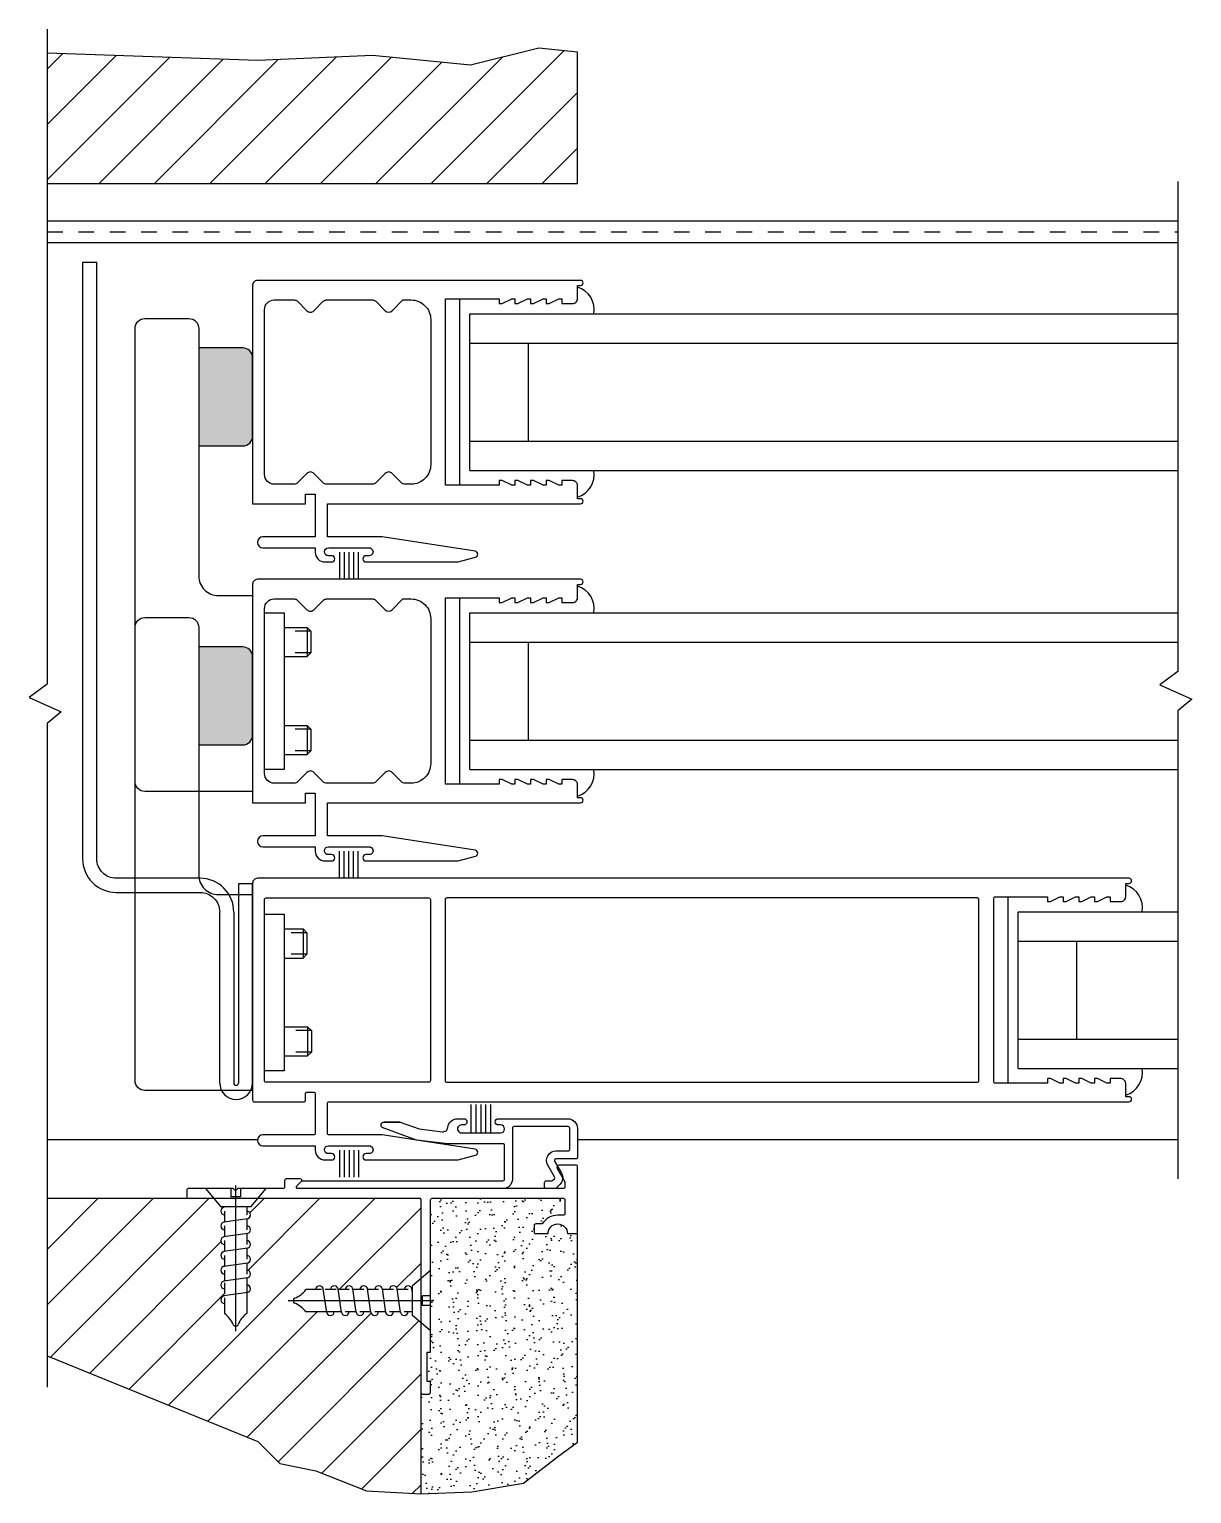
# Model space of a CAD drawing. Extents: x -31.7 to 55.9, y -31.6 to 29.
# Drawn here: x 5.14 to 12.56, y -8.68 to 0.67 of the extents above; entities that cross this region are included whole.
import ezdxf

# ---------------------------------------------------------------- set-up
doc = ezdxf.new("R2010")
doc.units = 0
doc.header["$LTSCALE"] = 0.25
doc.header["$MEASUREMENT"] = 0
doc.linetypes.add('HIDDEN', pattern=[0.375, 0.25, -0.125])
doc.layers.get('0').update_dxf_attribs({"linetype": 'CONTINUOUS'})
for name, color, linetype in [('01', 1, 'CONTINUOUS'), ('03', 3, 'CONTINUOUS'), ('06', 6, 'HIDDEN'), ('ALUM-RED', 1, 'CONTINUOUS'), ('DOOR_COLLECTOR', 6, 'CONTINUOUS'), ('GLASS-VINYL', 7, 'CONTINUOUS'), ('MISC', 7, 'CONTINUOUS'), ('RUBBER_BUMPER', 7, 'CONTINUOUS'), ('SASH', 5, 'CONTINUOUS'), ('SEAL', 7, 'CONTINUOUS'), ('SILL-PAN', 7, 'CONTINUOUS'), ('TEXT', 7, 'CONTINUOUS')]:
    doc.layers.add(name, color=color, linetype=linetype)

# ---------------------------------------------------------------- blocks, each defined once
blk = doc.blocks.new('A$C00D417EF')
at = {"layer": 'SASH'}
for points in [[(0.009, 0.3488), (0.009, 0.3273, 0.414214), (0.0168, 0.3195), (0.034, 0.3195), (0.034, 0.327), (0.039, 0.327), (0.054, 0.3195), (0.059, 0.3195), (0.059, 0.327), (0.064, 0.327), (0.079, 0.3195), (0.084, 0.3195), (0.084, 0.327), (0.089, 0.327), (0.104, 0.3195), (0.109, 0.3195), (0.109, 0.327), (0.114, 0.327), (0.129, 0.3195), (0.134, 0.3195), (0.134, 0.327), (0.2197, 0.327), (0.2197, 0.0295), (0.134, 0.0295), (0.134, 0.037), (0.129, 0.037), (0.114, 0.0295), (0.109, 0.0295), (0.109, 0.037), (0.104, 0.037), (0.089, 0.0295), (0.084, 0.0295), (0.084, 0.037), (0.079, 0.037), (0.064, 0.0295), (0.059, 0.0295), (0.059, 0.037), (0.054, 0.037), (0.039, 0.0295), (0.034, 0.0295), (0.034, 0.037), (0.0168, 0.037, 0.414214), (0.009, 0.0293), (0.009, 0.008), (0.004, 0.008, 0.999996), (0.004, 0), (0.5197, 0, 0.414214), (0.5275, 0.0078), (0.5275, 0.3565), (0.443, 0.3565), (0.443, 0.341), (0.4275, 0.341), (0.4275, 0.4093), (0.511, 0.4093, 1), (0.511, 0.4268), (0.4275, 0.4268), (0.4275, 0.4338, 0.414214), (0.412, 0.4493), (0.4015, 0.4493, 1), (0.4015, 0.4393), (0.4065, 0.4393, -0.999996), (0.4065, 0.4268), (0.3415, 0.4268, -1.000003), (0.3415, 0.4393), (0.3465, 0.4393, 0.999994), (0.3465, 0.4493), (0.1995, 0.4493), (0.172, 0.4419, 0.811415), (0.1725, 0.4321), (0.3205, 0.4093), (0.408, 0.4093), (0.408, 0.3565), (0.004, 0.3565, 0.999996), (0.004, 0.3485), (0.009, 0.3485)], [(0.3048, 0.0485), (0.2875, 0.0313), (0.2745, 0.0313, -0.414214), (0.2432, 0.0625), (0.2432, 0.294, -0.414214), (0.2745, 0.3253), (0.2843, 0.3253, -0.198912), (0.2898, 0.323), (0.3048, 0.308, 0.414214), (0.3157, 0.308), (0.3307, 0.323, -0.198912), (0.3362, 0.3253), (0.4093, 0.3253, -0.198912), (0.4148, 0.323), (0.4298, 0.308, 0.414214), (0.4407, 0.308), (0.4557, 0.323, -0.198912), (0.4612, 0.3253), (0.493, 0.3253, -0.414214), (0.5085, 0.3098), (0.5085, 0.0468, -0.414214), (0.493, 0.0313), (0.4612, 0.0313, -0.198912), (0.4557, 0.0335), (0.4407, 0.0485, 0.414214), (0.4298, 0.0485), (0.4148, 0.0335, -0.198912), (0.4093, 0.0313), (0.3362, 0.0313, -0.198912), (0.3307, 0.0335), (0.3157, 0.0485)]]:
    blk.add_lwpolyline(points, format="xyb", dxfattribs=at)
blk = doc.blocks.new('A$C3DB10A03')
for p, q in [((0.9089, 0.3848), (0.793, 0.2875)), ((0.9089, 0.2237), (0.9089, 0.3848)), ((0.793, 0.0973), (0.793, 0.2875)), ((0.9287, 0.1924), (0, 0.1924)), ((0.8568, 0.1611), (0.8568, 0.2237)), ((0.9089, 0.2237), (0.8568, 0.2237)), ((0.9089, 0), (0.793, 0.0973)), ((0.9089, 0.1611), (0.8568, 0.1611)), ((0.9089, 0), (0.9089, 0.1611))]:
    blk.add_line(p, q)
at = {"linetype": 'Continuous'}
for p, q in [((0.0339, 0.1992), (0.0339, 0.1856)), ((0.2128, 0.263), (0.112, 0.263)), ((0.2456, 0.1176), (0.2239, 0.2672)), ((0.3071, 0.263), (0.237, 0.263)), ((0.3399, 0.1176), (0.3182, 0.2672)), ((0.3884, 0.263), (0.3186, 0.263)), ((0.4342, 0.1176), (0.4125, 0.2672)), ((0.4827, 0.263), (0.4128, 0.263)), ((0.5284, 0.1176), (0.5067, 0.2672)), ((0.5769, 0.263), (0.5071, 0.263)), ((0.6227, 0.1176), (0.601, 0.2672)), ((0.6712, 0.263), (0.6014, 0.263)), ((0.717, 0.1176), (0.6953, 0.2672)), ((0.7655, 0.263), (0.6957, 0.263)), ((0.793, 0.2428), (0.7896, 0.2672)), ((0.793, 0.263), (0.7899, 0.263)), ((0.2448, 0.1218), (0.112, 0.1218)), ((0.3391, 0.1218), (0.237, 0.1218)), ((0.4334, 0.1218), (0.3639, 0.1218)), ((0.5277, 0.1218), (0.4582, 0.1218)), ((0.622, 0.1218), (0.5525, 0.1218)), ((0.7162, 0.1218), (0.6468, 0.1218)), ((0.793, 0.1218), (0.7411, 0.1218))]:
    blk.add_line(p, q, dxfattribs=at)
for centre, radius, start, end in [((0.1998, 0.263), 0.0244, 0, 180), ((0.2941, 0.263), 0.0244, 0, 180), ((0.3884, 0.263), 0.0244, 0, 180), ((0.4827, 0.263), 0.0244, 0, 180), ((0.4827, 0.263), 0.0244, 0, 180), ((0.5769, 0.263), 0.0244, 0, 180), ((0.6712, 0.263), 0.0244, 0, 180), ((0.6712, 0.263), 0.0244, 0, 180), ((0.7655, 0.263), 0.0244, 0, 180), ((0.7655, 0.263), 0.0244, 0, 180), ((0.0439, 0.1992), 0.00998, 101.76514, 180), ((-0.0118, 0.3511), 0.152, 290.70508, 324.56379), ((0.0439, 0.1856), 0.00998, 180, 258.23486), ((-0.0118, 0.0337), 0.152, 35.43621, 69.29492), ((0.2697, 0.1218), 0.0244, 180, 0), ((0.3639, 0.1218), 0.0244, 180, 0), ((0.4582, 0.1218), 0.0244, 180, 0), ((0.5525, 0.1218), 0.0244, 180, 0), ((0.6468, 0.1218), 0.0244, 180, 0), ((0.7411, 0.1218), 0.0244, 180, 0)]:
    blk.add_arc(centre, radius, start, end, dxfattribs=at)
blk = doc.blocks.new('A$C078B526A')
for p, q in [((0, 0.9089), (0.0973, 0.793)), ((0.1611, 0.9089), (0, 0.9089)), ((0.1611, 0.9089), (0.1611, 0.8568)), ((0.2237, 0.8568), (0.1611, 0.8568)), ((0.1924, 0.9287), (0.1924, 0)), ((0.2237, 0.9089), (0.2237, 0.8568)), ((0.3848, 0.9089), (0.2237, 0.9089)), ((0.3848, 0.9089), (0.2875, 0.793)), ((0.2875, 0.793), (0.0973, 0.793))]:
    blk.add_line(p, q)
at = {"linetype": 'Continuous'}
for p, q in [((0.142, 0.793), (0.1176, 0.7896)), ((0.1218, 0.793), (0.1218, 0.7899)), ((0.1218, 0.7655), (0.1218, 0.6957)), ((0.263, 0.793), (0.263, 0.7411)), ((0.2672, 0.717), (0.1176, 0.6953)), ((0.1218, 0.6712), (0.1218, 0.6014)), ((0.263, 0.7162), (0.263, 0.6468)), ((0.2672, 0.6227), (0.1176, 0.601)), ((0.1218, 0.5769), (0.1218, 0.5071)), ((0.263, 0.622), (0.263, 0.5525)), ((0.2672, 0.5284), (0.1176, 0.5067)), ((0.1218, 0.4827), (0.1218, 0.4128)), ((0.263, 0.5277), (0.263, 0.4582)), ((0.2672, 0.4342), (0.1176, 0.4125)), ((0.1218, 0.3884), (0.1218, 0.3186)), ((0.263, 0.4334), (0.263, 0.3639)), ((0.2672, 0.3399), (0.1176, 0.3182)), ((0.1218, 0.3071), (0.1218, 0.237)), ((0.263, 0.3391), (0.263, 0.237)), ((0.2672, 0.2456), (0.1176, 0.2239)), ((0.1218, 0.2128), (0.1218, 0.112)), ((0.263, 0.2448), (0.263, 0.112)), ((0.1856, 0.0339), (0.1992, 0.0339))]:
    blk.add_line(p, q, dxfattribs=at)
for centre, radius, start, end in [((0.1218, 0.7655), 0.0244, 90, 270), ((0.1218, 0.7655), 0.0244, 90, 270), ((0.263, 0.7411), 0.0244, 270, 90), ((0.1218, 0.6712), 0.0244, 90, 270), ((0.1218, 0.6712), 0.0244, 90, 270), ((0.263, 0.6468), 0.0244, 270, 90), ((0.1218, 0.5769), 0.0244, 90, 270), ((0.263, 0.5525), 0.0244, 270, 90), ((0.1218, 0.4827), 0.0244, 90, 270), ((0.1218, 0.4827), 0.0244, 90, 270), ((0.263, 0.4582), 0.0244, 270, 90), ((0.1218, 0.3884), 0.0244, 90, 270), ((0.263, 0.3639), 0.0244, 270, 90), ((0.1218, 0.2941), 0.0244, 90, 270), ((0.263, 0.2697), 0.0244, 270, 90), ((0.1218, 0.1998), 0.0244, 90, 270), ((0.0337, -0.0118), 0.152, 20.70508, 54.56379), ((0.3511, -0.0118), 0.152, 125.43621, 159.29492), ((0.1856, 0.0439), 0.00998, 191.76514, 270), ((0.1992, 0.0439), 0.00998, 270, 348.23486)]:
    blk.add_arc(centre, radius, start, end, dxfattribs=at)
blk = doc.blocks.new('3756 2 pc Post Interlocker')
for p, q in [((-0.6778, 0.418), (-0.6778, 0.5983)), ((-0.6468, 0.418), (-0.6468, 0.5983)), ((-0.6158, 0.418), (-0.6158, 0.5983)), ((-0.5848, 0.418), (-0.5848, 0.5983)), ((-0.5538, 0.418), (-0.5538, 0.5983))]:
    blk.add_line(p, q)
blk.add_lwpolyline([(-1.1328, 0.487), (-1.0103, 0.4424), (-0.8623, 0.4246, 0.41874), (-0.8275, 0.4524, -0.384071), (-0.7658, 0.508), (-0.7258, 0.508, -0.999994), (-0.7258, 0.468), (-0.7408, 0.468, 1.000003), (-0.7408, 0.418), (-0.4908, 0.418, 0.999996), (-0.4908, 0.468), (-0.5058, 0.468, -1), (-0.5058, 0.508), (-0.0618, 0.508, -0.414214), (0.0002, 0.446), (0.0002, 0.318), (0.0002, 0.262, -0.414214), (-0.0098, 0.252), (-0.1376, 0.252, 0.577352), (-0.1462, 0.237), (-0.1025, 0.1612, -0.339456), (-0.112, 0.0888), (-0.1389, 0.062), (-0.1996, 0.062, -0.414214), (-0.2096, 0.072), (-0.2096, 0.102, -0.414214), (-0.1996, 0.112), (-0.1637, 0.112, 0.198912), (-0.1567, 0.1149), (-0.1474, 0.1242, 0.339456), (-0.1458, 0.1362), (-0.1895, 0.212, -0.577352), (-0.1376, 0.302), (-0.0598, 0.302, 0.414214), (-0.0498, 0.312), (-0.0498, 0.448, 0.414214), (-0.0598, 0.458), (-0.4058, 0.458, 0.414214), (-0.4158, 0.448), (-0.4158, 0.122, -0.414214), (-0.4758, 0.062), (-1.7837, 0.062, -0.668179), (-1.7908, 0.0791), (-1.7608, 0.1091, -0.198912), (-1.7537, 0.112), (-0.4758, 0.112, 0.414214), (-0.4658, 0.122), (-0.4658, 0.338, 0.414214), (-0.4758, 0.348), (-0.8278, 0.348), (-1.0278, 0.372), (-1.2466, 0.4516, -0.701346), (-1.2338, 0.487), (-1.1328, 0.487), (-1.2338, 0.487)], format="xyb")
blk.add_lwpolyline([(-0.08, -0.01), (-0.08, -0.0985, -0.414214), (-0.09, -0.1085), (-0.126, -0.1085, 0.258619), (-0.2252, -0.1635), (-0.2669, -0.1635, 0.414214), (-0.2769, -0.1735), (-0.2769, -0.2155, 0.414214), (-0.2669, -0.2255), (-0.188, -0.2255, -1), (-0.064, -0.2255), (-0.01, -0.2255, 0.414214), (0, -0.2155), (0, 0.202, 0.414214), (-0.01, 0.212), (-0.116, 0.212, 0.57735), (-0.129, 0.1895), (-0.08, 0.1046), (-0.08, 0.072, -0.414214), (-0.09, 0.062), (-1.7837, 0.062, -0.668179), (-1.7908, 0.0791), (-1.7629, 0.1069, 0.668179), (-1.77, 0.124), (-1.8598, 0.124, 0.414214), (-1.8698, 0.114), (-1.8698, 0.072, -0.414214), (-1.8798, 0.062), (-2.1673, 0.062), (-2.1823, 0.047), (-2.1973, 0.062), (-2.4848, 0.062, 0.414214), (-2.4948, 0.052), (-2.4948, 0.01, 0.414214), (-2.4848, 0), (-1.0099, 0, -0.414214), (-0.9999, -0.01), (-0.9999, -1.2365, 0.414214), (-0.9866, -1.2499), (-0.9512, -1.2499, 0.414214), (-0.9379, -1.2365), (-0.9379, -1.1699), (-0.9599, -1.1699), (-0.9599, -0.9819), (-0.9379, -0.9819), (-0.9379, -0.01, -0.414214), (-0.9279, 0), (-0.09, 0, -0.414214)], format="xyb", close=True)
for name, p in [('A$C078B526A', (-2.3747, -0.847)), ('A$C3DB10A03', (-1.8467, -0.8456))]:
    blk.add_blockref(name, p)
blk = doc.blocks.new('3705_3.5in_Pocket_Sightline_Interlocker')
for points in [[(-4.721, -0.713), (-4.403, -0.713, 0.414214), (-4.393, -0.703), (-4.393, -0.661, -0.414214), (-4.383, -0.651), (-4.341, -0.651, -0.414214), (-4.331, -0.661), (-4.331, -0.914, -0.414214), (-4.341, -0.924), (-4.665, -0.924, 1), (-4.665, -0.994), (-4.331, -0.994), (-4.331, -1.022, 0.414214), (-4.269, -1.084), (-4.227, -1.084, 1), (-4.227, -1.044), (-4.247, -1.044, -0.999996), (-4.247, -0.994), (-3.987, -0.994, -1.000003), (-3.987, -1.044), (-4.007, -1.044, 0.999994), (-4.007, -1.084), (-3.419, -1.084), (-3.3088, -1.0545, 0.811415), (-3.3109, -1.0154), (-3.903, -0.924), (-4.243, -0.924, -0.414214), (-4.253, -0.914), (-4.253, -0.723, -0.414214), (-4.243, -0.713), (0.8648, -0.713, 1), (0.8648, -0.681), (0.843, -0.681), (0.843, -0.596, 0.414214), (0.812, -0.565), (0.743, -0.565), (0.743, -0.595), (0.723, -0.595), (0.663, -0.565), (0.643, -0.565), (0.643, -0.595), (0.623, -0.595), (0.563, -0.565), (0.543, -0.565), (0.543, -0.595), (0.523, -0.595), (0.463, -0.565), (0.443, -0.565), (0.443, -0.595), (0.423, -0.595), (0.363, -0.565), (0.343, -0.565), (0.343, -0.595), (0.01, -0.595, -0.414214), (0, -0.585), (0, 0.585, -0.414214), (0.01, 0.595), (0.343, 0.595), (0.343, 0.565), (0.363, 0.565), (0.423, 0.595), (0.443, 0.595), (0.443, 0.565), (0.463, 0.565), (0.523, 0.595), (0.543, 0.595), (0.543, 0.565), (0.563, 0.565), (0.623, 0.595), (0.643, 0.595), (0.643, 0.565), (0.663, 0.565), (0.723, 0.595), (0.743, 0.595), (0.743, 0.565), (0.812, 0.565, 0.414214), (0.843, 0.596), (0.843, 0.681), (0.8648, 0.681, 1), (0.8648, 0.713), (-4.7, 0.713, 0.414214), (-4.731, 0.682), (-4.731, -0.703, 0.414214)], [(-3.606, -0.588), (-4.645, -0.588, -0.414214), (-4.655, -0.578), (-4.655, 0.578, -0.414214), (-4.645, 0.588), (-3.606, 0.588, -0.414214), (-3.596, 0.578), (-3.596, -0.578, -0.414214)], [(-0.104, 0.588), (-3.492, 0.588, 0.414214), (-3.502, 0.578), (-3.502, -0.578, 0.414214), (-3.492, -0.588), (-0.104, -0.588, 0.414214), (-0.094, -0.578), (-0.094, 0.578, 0.414214)]]:
    blk.add_lwpolyline(points, format="xyb", close=True)

msp = doc.modelspace()

# ---------------------------------------------------------------- hatches: boundary and pattern name
h = msp.add_hatch(color=256)
h.paths.add_polyline_path([(6.56587, -1.42976, 0.4142136), (6.50337, -1.36726), (6.22187, -1.36726), (6.22187, -1.67976), (6.56587, -1.67976)])
h.paths.add_polyline_path([(6.56587, -1.67976), (6.22187, -1.67976), (6.22187, -1.99226), (6.50337, -1.99226, 0.4142136), (6.56587, -1.92976)])
h = msp.add_hatch(color=256)
h.paths.add_polyline_path([(6.56587, -3.58776), (6.22187, -3.58776), (6.22187, -3.90026), (6.50337, -3.90026, 0.4142136), (6.56587, -3.83776)])
h.paths.add_polyline_path([(6.56587, -3.33776, 0.4142136), (6.50337, -3.27526), (6.22187, -3.27526), (6.22187, -3.58776), (6.56587, -3.58776)])
h = msp.add_hatch()
h.set_pattern_fill('ANSI31', color=256, scale=2, style=0)
h.paths.add_polyline_path([(6.38696, -7.27677, -0.9447595), (6.38419, -7.22804), (6.38696, -7.22764), (6.38696, -7.18249, -0.9447595), (6.38419, -7.13376), (6.38696, -7.13336), (6.38696, -7.08821, -0.9447595), (6.38419, -7.03948), (6.38696, -7.03908), (6.38696, -6.99393, -0.9447595), (6.38419, -6.9452), (6.38696, -6.9448), (6.38696, -6.89965, -0.6835788), (6.37043, -6.85721), (6.31718, -6.79376), (6.15506, -6.79376), (5.25441, -6.79376), (5.25441, -7.7981), (6.59895, -8.34536), (6.73877, -8.48506), (6.96978, -8.53365), (7.29198, -8.66121), (7.64003, -8.67874), (7.64003, -8.03159, -0.0242728), (7.63997, -8.0303), (7.63997, -7.58717), (7.58623, -7.54208), (7.58623, -7.51753), (7.55869, -7.51753, -0.9447595), (7.50996, -7.5203), (7.50956, -7.51753), (7.46441, -7.51753, -0.9447595), (7.41568, -7.5203), (7.41528, -7.51753), (7.37013, -7.51753, -0.9447595), (7.3214, -7.5203), (7.321, -7.51753), (7.27585, -7.51753, -0.9447595), (7.22712, -7.5203), (7.22672, -7.51753), (7.18157, -7.51753, -0.9447595), (7.13284, -7.5203), (7.13244, -7.51753), (7.08729, -7.51753, -0.9447595), (7.03856, -7.5203), (7.03816, -7.51753), (7.03017, -7.51753), (6.90517, -7.51753, 0.1488208), (6.83508, -7.46348, -0.3552723), (6.82713, -7.45372), (6.82713, -7.43314, 0.0090398), (6.83234, -7.43139, -0.0733571), (6.83508, -7.43039, 0.1488208), (6.90517, -7.37634), (6.96857, -7.37634, -0.9447595), (7.0173, -7.37357), (7.0177, -7.37634), (7.06285, -7.37634, -0.9447595), (7.11158, -7.37357), (7.11198, -7.37634), (7.15713, -7.37634, -0.9447595), (7.20586, -7.37357), (7.20626, -7.37634), (7.25141, -7.37634, -0.9447595), (7.30014, -7.37357), (7.30054, -7.37634), (7.34569, -7.37634, -0.9447595), (7.39442, -7.37357), (7.39482, -7.37634), (7.43997, -7.37634, -0.9447595), (7.4887, -7.37357), (7.4891, -7.37634), (7.53425, -7.37634, -0.6835788), (7.57669, -7.3598), (7.63997, -7.3067), (7.63997, -6.80376, 0.4142136), (7.62997, -6.79376), (6.59793, -6.79376), (6.5527, -6.84767), (6.52815, -6.84767), (6.52815, -6.87521, -0.9447595), (6.53092, -6.92394), (6.52815, -6.92434), (6.52815, -6.96949, -0.9447595), (6.53092, -7.01822), (6.52815, -7.01862), (6.52815, -7.06377, -0.9447595), (6.53092, -7.1125), (6.52815, -7.1129), (6.52815, -7.15805, -0.9447595), (6.53092, -7.20678), (6.52815, -7.20718), (6.52815, -7.25233, -0.9447595), (6.53092, -7.30106), (6.52815, -7.30146), (6.52815, -7.34661, -0.9447595), (6.53092, -7.39533), (6.52815, -7.39574), (6.52815, -7.40373), (6.52815, -7.52873, 0.1488208), (6.47411, -7.59882, -0.3552723), (6.46434, -7.60677), (6.44376, -7.60677, 0.0090398), (6.44201, -7.60156, -0.0733571), (6.44101, -7.59882, 0.1488208), (6.38696, -7.52873), (6.38696, -7.46533, -0.9447595), (6.38419, -7.4166), (6.38696, -7.4162), (6.38696, -7.37105, -0.9447595), (6.38419, -7.32232), (6.38696, -7.32192)])
h = msp.add_hatch()
h.set_pattern_fill('AR-SAND', color=256, scale=0.0625, angle=90, style=0)
h.set_pattern_definition([(127.5, (-1.875, 0), (-0.1204265, -0.0039371), [0, -0.095, 0, -0.10625, 0, -0.1015625]), (97.5, (-1.875, 0), (-0.1763841, 0.110611), [0, -0.05125, 0, -0.085625, 0, -0.0328125]), (57.5, (-1.875, -0.07687), (-0.0003537, 0.1946339), [0, -0.03125, 0, -0.1125, 0, -0.146875]), (47.5, (-1.875, -0.07687), (-0.0548547, 0.187883), [0, -0.015625, 0, -0.07375, 0, -0.084375])])
edge = h.paths.add_edge_path()
edge.add_line((7.64003, -8.67874), (7.9647, -8.66596))
edge.add_line((7.9647, -8.66596), (8.29455, -8.61148))
edge.add_line((8.29455, -8.61148), (8.51182, -8.44244))
edge.add_line((8.51182, -8.44244), (8.63987, -8.35082))
edge.add_line((8.63987, -8.35082), (8.63987, -7.00928))
edge.add_arc((8.62987, -7.00928), 0.01, -90, 0, ccw=False)
edge.add_line((8.62987, -7.01928), (8.57587, -7.01928))
edge.add_arc((8.51387, -7.01928), 0.062, 0, 180)
edge.add_line((8.45187, -7.01928), (8.37297, -7.01928))
edge.add_arc((8.37297, -7.00928), 0.01, 180, 270, ccw=False)
edge.add_line((8.36297, -7.00928), (8.36297, -6.96728))
edge.add_arc((8.37297, -6.96728), 0.01, 90, 180, ccw=False)
edge.add_line((8.37297, -6.95728), (8.41465, -6.95728))
edge.add_arc((8.51387, -7.01928), 0.117, 90, 148.00032, ccw=False)
edge.add_line((8.51387, -6.90228), (8.54988, -6.90228))
edge.add_arc((8.54988, -6.89228), 0.01, 270, 360)
edge.add_line((8.55988, -6.89228), (8.55988, -6.80376))
edge.add_arc((8.54988, -6.80376), 0.01, 360, 450)
edge.add_line((8.54988, -6.79376), (7.71196, -6.79376))
edge.add_arc((7.71196, -6.80376), 0.01, 90, 180)
edge.add_line((7.70197, -6.80376), (7.70197, -7.25454))
edge.add_line((7.70197, -7.25454), (7.70213, -7.25454))
edge.add_line((7.70213, -7.25454), (7.70213, -7.41564))
edge.add_line((7.70213, -7.41564), (7.70197, -7.41564))
edge.add_line((7.70197, -7.41564), (7.70197, -7.47823))
edge.add_line((7.70197, -7.47823), (7.70213, -7.47823))
edge.add_line((7.70213, -7.47823), (7.70213, -7.63933))
edge.add_line((7.70213, -7.63933), (7.70197, -7.63933))
edge.add_line((7.70197, -7.63933), (7.70197, -7.77566))
edge.add_line((7.70197, -7.77566), (7.67997, -7.77566))
edge.add_line((7.67997, -7.77566), (7.67997, -7.96364))
edge.add_line((7.67997, -7.96364), (7.70197, -7.96364))
edge.add_line((7.70197, -7.96364), (7.70197, -8.0303))
edge.add_arc((7.68863, -8.0303), 0.01333, 270, 360, ccw=False)
edge.add_line((7.68863, -8.04363), (7.6533, -8.04363))
edge.add_arc((7.6533, -8.0303), 0.01333, 185.561814, 270, ccw=False)
edge.add_line((7.64003, -8.03159), (7.64003, -8.67874))
at = {"layer": 'TEXT'}
h = msp.add_hatch(dxfattribs=at)
h.set_pattern_fill('ANSI31', color=256, scale=2, style=0)
h.set_pattern_definition([(45, (-1.875, 0), (-0.1767767, 0.1767767), [])])
h.paths.add_polyline_path([(5.25441, 0.51457), (5.25441, -0.31976), (8.63987, -0.31976), (8.63987, 0.52059), (8.39269, 0.54574), (7.95591, 0.43664), (7.33193, 0.49898), (6.59876, 0.46781)])

# ---------------------------------------------------------------- linework, layer by layer
at = {"color": 5}
msp.add_arc((7.43487, -1.10776), 0.031, 224.999824, 314.999518, dxfattribs=at)
at = {"layer": '01'}
for p, q in [((6.76687, -3.15156), (6.91462, -3.15156)), ((6.91462, -3.15156), (6.93845, -3.17538)), ((6.93845, -3.17538), (6.93845, -3.31313)), ((6.76687, -3.33696), (6.91462, -3.33696)), ((6.91462, -3.33696), (6.93845, -3.31313)), ((6.76687, -3.77656), (6.91462, -3.77656)), ((6.91462, -3.77656), (6.93845, -3.80038)), ((6.93845, -3.80038), (6.93845, -3.93813)), ((6.76687, -3.96196), (6.91462, -3.96196)), ((6.91462, -3.96196), (6.93845, -3.93813)), ((6.76687, -5.07506), (6.88812, -5.07506)), ((6.88812, -5.07506), (6.91195, -5.09888)), ((6.91195, -5.09888), (6.91195, -5.23663)), ((6.76687, -5.26046), (6.88812, -5.26046)), ((6.88812, -5.26046), (6.91195, -5.23663)), ((6.76687, -5.70006), (6.91705, -5.70006)), ((6.91705, -5.70006), (6.94087, -5.72388)), ((6.94087, -5.72388), (6.94087, -5.86163)), ((6.76687, -5.88546), (6.91705, -5.88546)), ((6.91705, -5.88546), (6.94087, -5.86163))]:
    msp.add_line(p, q, dxfattribs=at)
at = {"layer": '03'}
for p, q in [((6.91462, -3.15156), (6.91462, -3.33696)), ((6.91462, -3.77656), (6.91462, -3.96196)), ((6.88812, -5.07506), (6.88812, -5.26046)), ((6.91705, -5.70006), (6.91705, -5.88546))]:
    msp.add_line(p, q, dxfattribs=at)
at = {"layer": '06'}
for p, q in [((6.93845, -3.17538), (6.76687, -3.17538)), ((6.93845, -3.31313), (6.76687, -3.31313)), ((6.93845, -3.80038), (6.76687, -3.80038)), ((6.93845, -3.93813), (6.76687, -3.93813)), ((6.91195, -5.09888), (6.76687, -5.09888)), ((6.91195, -5.23663), (6.76687, -5.23663)), ((6.94087, -5.72388), (6.76687, -5.72388)), ((6.94087, -5.86163), (6.76687, -5.86163))]:
    msp.add_line(p, q, dxfattribs=at)
at = {"layer": 'ALUM-RED'}
for p, q in [((6.56587, -4.78795), (6.47587, -4.78795)), ((6.47587, -4.78795), (6.47587, -6.05795)), ((6.56587, -6.05795), (6.56587, -4.78795)), ((6.35587, -6.05795), (6.35587, -4.96676)), ((6.44587, -4.96676), (6.44587, -6.05795))]:
    msp.add_line(p, q, dxfattribs=at)
for points in [[(6.22374, -4.75176), (5.69587, -4.75176, -0.4142136), (5.57087, -4.62676), (5.57087, -0.82095), (5.48087, -0.82095), (5.48087, -4.62676, 0.4142136), (5.69587, -4.84176), (6.23087, -4.84176, -0.4142136), (6.35587, -4.96676, 0.4142136)], [(6.44587, -4.96676, 0.4142136), (6.23087, -4.75176), (6.22374, -4.75176)]]:
    msp.add_lwpolyline(points, format="xyb", dxfattribs=at)
for radius in [0.105, 0.015]:
    msp.add_arc((6.46087, -6.05795), radius, 180, 0, dxfattribs=at)
at = {"layer": 'DOOR_COLLECTOR'}
for points in [[(6.56587, -4.19726), (5.87837, -4.19726, -0.4142136), (5.81587, -4.13476), (5.81587, -1.24226, -0.4142136), (5.87837, -1.17976), (6.15937, -1.17976, -0.4142136), (6.22187, -1.24226), (6.22187, -2.82226, 0.4142136), (6.34687, -2.94726), (6.56587, -2.94726)], [(6.56587, -6.10526), (5.87837, -6.10526, -0.4142136), (5.81587, -6.04276), (5.81587, -3.15026, -0.4142136), (5.87837, -3.08776), (6.15937, -3.08776, -0.4142136), (6.22187, -3.15026), (6.22187, -4.73026, 0.4142136), (6.34687, -4.85526), (6.56587, -4.85526)]]:
    msp.add_lwpolyline(points, format="xyb", close=True, dxfattribs=at)
for points in [[(6.76687, -3.05676), (6.76687, -4.05676), (6.64187, -4.05676), (6.64187, -3.05676)], [(6.76687, -4.98026), (6.76687, -5.98026), (6.64187, -5.98026), (6.64187, -4.98026)]]:
    msp.add_lwpolyline(points, close=True, dxfattribs=at)
at = {"layer": 'GLASS-VINYL'}
for p, q in [((7.88737, -1.05376), (7.88737, -2.24376)), ((7.95237, -2.14876), (7.95237, -1.14876)), ((8.32737, -1.96126), (8.32737, -1.33626)), ((7.88737, -2.96176), (7.88737, -4.15176)), ((7.95237, -3.05676), (12.47158, -3.05676)), ((7.95237, -4.05676), (7.95237, -3.05676)), ((7.95237, -3.24426), (12.47158, -3.24426)), ((8.32737, -3.86926), (8.32737, -3.24426)), ((7.95237, -3.86926), (12.47158, -3.86926)), ((7.95237, -4.05676), (12.47158, -4.05676)), ((11.38737, -4.86976), (11.38737, -6.05976)), ((11.45237, -4.96476), (12.47158, -4.96476)), ((11.45237, -5.96476), (11.45237, -4.96476)), ((11.45237, -5.15226), (12.47158, -5.15226)), ((11.82737, -5.77726), (11.82737, -5.15226)), ((11.45237, -5.77726), (12.47158, -5.77726)), ((11.45237, -5.96476), (12.47158, -5.96476))]:
    msp.add_line(p, q, dxfattribs=at)
at = {"layer": 'GLASS-VINYL', "color": 7}
for p, q in [((7.95237, -1.14876), (12.47158, -1.14876)), ((7.95237, -1.33626), (12.47158, -1.33626)), ((7.95237, -1.96126), (12.47158, -1.96126)), ((7.95237, -2.14876), (12.47158, -2.14876))]:
    msp.add_line(p, q, dxfattribs=at)
at = {"layer": 'GLASS-VINYL'}
for centre, start, end in [((8.59431, -1.12423), 350.75972, 72.645769), ((8.59431, -2.17329), 287.354231, 9.24028), ((8.59431, -3.03223), 350.75972, 72.645769), ((8.59431, -4.08129), 287.354231, 9.24028), ((12.09431, -4.94023), 350.75972, 72.645769), ((12.09431, -5.98929), 287.354231, 9.24028)]:
    msp.add_arc(centre, 0.15276, start, end, dxfattribs=at)
at = {"layer": 'MISC'}
for p, q in [((5.25441, 0.66625), (5.25441, -3.51333)), ((8.63987, -0.31976), (8.63987, 0.52059)), ((8.63987, -0.31976), (5.25441, -0.31976)), ((12.47158, -0.30576), (12.47158, -3.43201)), ((12.47158, -3.43201), (12.35735, -3.51627)), ((5.25441, -3.51333), (5.14018, -3.59759)), ((12.35735, -3.51627), (12.56123, -3.60773)), ((5.14018, -3.59759), (5.34406, -3.68905)), ((12.56123, -3.60773), (12.47158, -3.68201)), ((5.34406, -3.68905), (5.25441, -3.76333)), ((12.47158, -3.68201), (12.47158, -6.66876)), ((5.25441, -3.76333), (5.25441, -7.99781)), ((5.25441, -6.79376), (7.63987, -6.79376)), ((7.64003, -6.80376), (7.64003, -8.67874)), ((8.63987, -8.35082), (8.63987, -6.79376))]:
    msp.add_line(p, q, dxfattribs=at)
for points in [[(8.63987, 0.52059), (8.39269, 0.54574), (7.95591, 0.43664), (7.33193, 0.49898), (6.59876, 0.46781), (5.25441, 0.51457)], [(5.25441, -7.7981), (6.59895, -8.34536), (6.73877, -8.48506), (6.96978, -8.53365), (7.29198, -8.66121), (7.64003, -8.67874), (7.9647, -8.66596), (8.29455, -8.61148), (8.51182, -8.44244), (8.63987, -8.35082)]]:
    msp.add_lwpolyline(points, dxfattribs=at)
at = {"layer": 'RUBBER_BUMPER'}
for points in [[(6.50337, -1.36726), (6.22187, -1.36726), (6.22187, -1.99226), (6.50337, -1.99226, 0.4142136), (6.56587, -1.92976), (6.56587, -1.42976, 0.4142136)], [(6.50337, -3.27526), (6.22187, -3.27526), (6.22187, -3.90026), (6.50337, -3.90026, 0.4142136), (6.56587, -3.83776), (6.56587, -3.33776, 0.4142136)]]:
    msp.add_lwpolyline(points, format="xyb", close=True, dxfattribs=at)
at = {"layer": 'SASH'}
for points in [[(8.63987, -4.23876), (8.63987, -4.15276, 0.4142136), (8.60887, -4.12176), (8.53987, -4.12176), (8.53987, -4.15176), (8.51987, -4.15176), (8.45987, -4.12176), (8.43987, -4.12176), (8.43987, -4.15176), (8.41987, -4.15176), (8.35987, -4.12176), (8.33987, -4.12176), (8.33987, -4.15176), (8.31987, -4.15176), (8.25987, -4.12176), (8.23987, -4.12176), (8.23987, -4.15176), (8.21987, -4.15176), (8.15987, -4.12176), (8.13987, -4.12176), (8.13987, -4.15176), (7.79687, -4.15176), (7.79687, -2.96176), (8.13987, -2.96176), (8.13987, -2.99176), (8.15987, -2.99176), (8.21987, -2.96176), (8.23987, -2.96176), (8.23987, -2.99176), (8.25987, -2.99176), (8.31987, -2.96176), (8.33987, -2.96176), (8.33987, -2.99176), (8.35987, -2.99176), (8.41987, -2.96176), (8.43987, -2.96176), (8.43987, -2.99176), (8.45987, -2.99176), (8.51987, -2.96176), (8.53987, -2.96176), (8.53987, -2.99176), (8.60887, -2.99176, 0.4142136), (8.63987, -2.96076), (8.63987, -2.87576), (8.65987, -2.87576, 0.9999957), (8.65987, -2.84376), (6.59687, -2.84376, 0.4142136), (6.56587, -2.87476), (6.56587, -4.26976), (6.90387, -4.26976), (6.90387, -4.20776), (6.96587, -4.20776), (6.96587, -4.48076), (6.63187, -4.48076, 1), (6.63187, -4.55076), (6.96587, -4.55076), (6.96587, -4.57876, 0.4142136), (7.02787, -4.64076), (7.06987, -4.64076, 1), (7.06987, -4.60076), (7.04987, -4.60076, -0.9999959), (7.04987, -4.55076), (7.30987, -4.55076, -1.0000034), (7.30987, -4.60076), (7.28987, -4.60076, 0.9999936), (7.28987, -4.64076), (7.87787, -4.64076), (7.98805, -4.61124, 0.8114148), (7.98592, -4.57215), (7.39387, -4.48076), (7.04387, -4.48076), (7.04387, -4.26976), (8.65987, -4.26976, 0.9999957), (8.65987, -4.23776), (8.63987, -4.23776)], [(7.45679, -3.03768), (7.52571, -2.96876), (7.57787, -2.96876, -0.4142136), (7.70287, -3.09376), (7.70287, -4.01976, -0.4142136), (7.57787, -4.14476), (7.53855, -4.14476, -0.1989124), (7.51663, -4.13568), (7.45679, -4.07584, 0.4142136), (7.41295, -4.07584), (7.35311, -4.13568, -0.1989124), (7.33119, -4.14476), (7.03855, -4.14476, -0.1989124), (7.01663, -4.13568), (6.95679, -4.07584, 0.4142136), (6.91295, -4.07584), (6.85311, -4.13568, -0.1989124), (6.83119, -4.14476), (6.70387, -4.14476, -0.4142136), (6.64187, -4.08276), (6.64187, -3.03076, -0.4142136), (6.70387, -2.96876), (6.83119, -2.96876, -0.1989124), (6.85311, -2.97784), (6.91295, -3.03768, 0.4142136), (6.95679, -3.03768), (7.01663, -2.97784, -0.1989124), (7.03855, -2.96876), (7.33119, -2.96876, -0.1989124), (7.35311, -2.97784), (7.41295, -3.03768)]]:
    msp.add_lwpolyline(points, format="xyb", dxfattribs=at)
at = {"layer": 'SASH', "color": 5}
msp.add_arc((7.43487, -3.01576), 0.031, 224.999824, 314.999518, dxfattribs=at)
at = {"layer": 'SEAL'}
for p, q in [((7.11987, -2.66957), (7.11987, -2.84376)), ((7.14987, -2.66957), (7.14987, -2.84376)), ((7.17987, -2.66957), (7.17987, -2.84376)), ((7.20987, -2.66957), (7.20987, -2.84376)), ((7.23987, -2.66957), (7.23987, -2.84376)), ((7.11804, -4.57757), (7.11804, -4.75176)), ((7.14804, -4.57757), (7.14804, -4.75176)), ((7.17804, -4.57757), (7.17804, -4.75176)), ((7.20804, -4.57757), (7.20804, -4.75176)), ((7.23804, -4.57757), (7.23804, -4.75176)), ((7.12142, -6.48557), (7.12142, -6.65976)), ((7.15142, -6.48557), (7.15142, -6.65976)), ((7.18142, -6.48557), (7.18142, -6.65976)), ((7.21142, -6.48557), (7.21142, -6.65976)), ((7.24142, -6.48557), (7.24142, -6.65976))]:
    msp.add_line(p, q, dxfattribs=at)
at = {"layer": 'SILL-PAN'}
for p, q in [((5.25441, -0.55576), (12.47158, -0.55576)), ((5.25441, -0.69476), (12.47158, -0.69476)), ((5.25441, -6.41876), (6.59723, -6.41876)), ((8.63994, -6.41876), (12.47158, -6.41876)), ((8.63994, -6.41876), (12.45507, -6.41876))]:
    msp.add_line(p, q, dxfattribs=at)
at = {"layer": 'SILL-PAN', "linetype": 'HIDDEN'}
msp.add_line((5.25441, -0.62526), (12.47158, -0.62526), dxfattribs=at)

# ---------------------------------------------------------------- block references
at = {"layer": 'ALUM-RED'}
msp.add_blockref('3756 2 pc Post Interlocker', (8.63987, -6.79376), dxfattribs=at)
at = {"layer": 'MISC', "xscale": 4, "yscale": 4, "zscale": 4, "rotation": 180}
msp.add_blockref('A$C00D417EF', (8.67587, -0.93576), dxfattribs=at)
at = {"layer": 'SASH'}
msp.add_blockref('3705_3.5in_Pocket_Sightline_Interlocker', (11.29687, -5.46476), dxfattribs=at)

doc.saveas('drawing.dxf')
